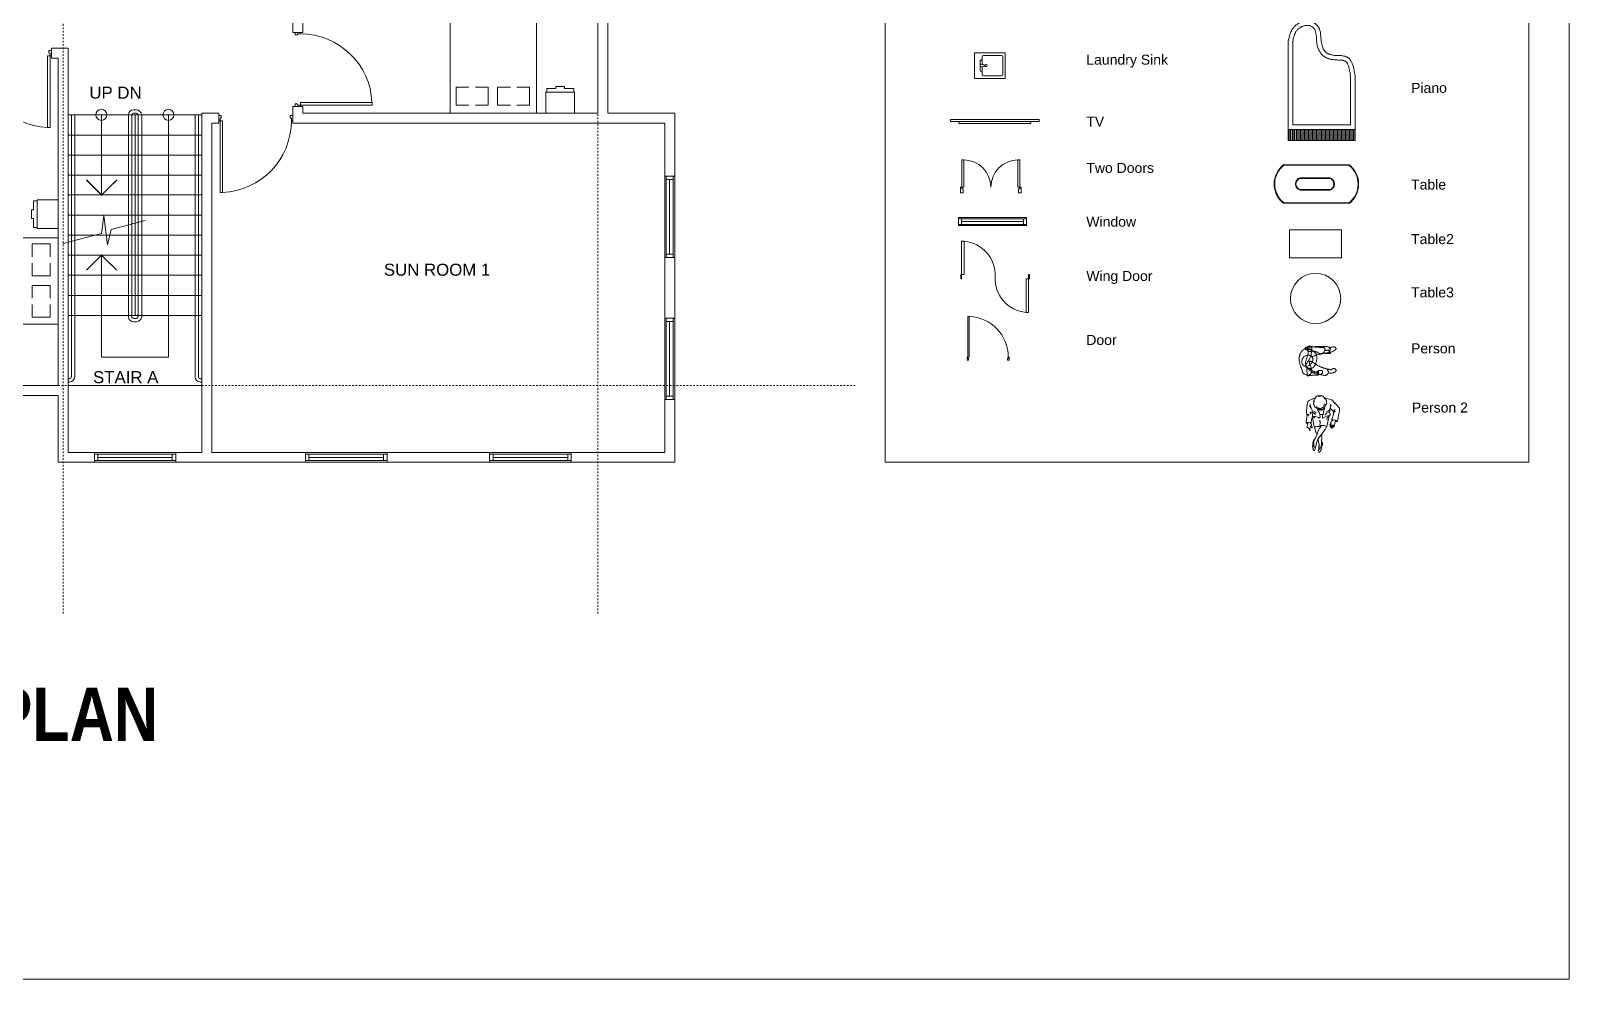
# Model space of a CAD drawing. Header units: feet. Extents: x 24 to 2788, y 15 to 613.
# Drawn here: x 429.2 to 659.5, y 64 to 206 of the extents above; entities that cross this region are included whole.
import ezdxf

# ---------------------------------------------------------------- set-up
doc = ezdxf.new("R2010")
doc.units = ezdxf.units.FT
doc.header["$MEASUREMENT"] = 0
doc.linetypes.add('DASHED', pattern=[0.5, 0.25, -0.25])
doc.layers.get('0').update_dxf_attribs({"color": 255, "lineweight": 0})
doc.layers.add('Doors', color=7, linetype='Continuous')
doc.layers.add('Grid', color=1, linetype='Continuous')
for name, color, linetype, lineweight in [('Furnatures', 30, 'Continuous', 15), ('Object', 5, 'Continuous', 0), ('Pluming', 4, 'Continuous', 13), ('Text', 251, 'Continuous', 9)]:
    doc.layers.add(name, color=color, linetype=linetype, lineweight=lineweight)
doc.styles.add('arrial', font='ARIALNB.TTF')
doc.styles.add('PDF Arial', font='arial.ttf')
doc.styles.get("Standard").update_dxf_attribs({"font": 'arial.ttf'})

# ---------------------------------------------------------------- blocks, each defined once
blk = doc.blocks.new('Door')
at = {"layer": 'Doors', "lineweight": 5}
for points in [[(-0.059, 0.08), (-0.021, 0.08), (-0.021, 1.152), (-0.059, 1.152)], [(-1.109, 0), (-1.071, 0), (-1.071, 0.038), (-1.088, 0.038), (-1.088, 0.08), (-1.109, 0.08)], [(0, 0), (-0.038, 0), (-0.038, 0.038), (-0.021, 0.038), (-0.021, 0.08), (0, 0.08)]]:
    blk.add_lwpolyline(points, close=True, dxfattribs=at)
blk.add_arc((-0.015, 0.079), 1.073, 92.3612, 179.9488, dxfattribs=at)
blk = doc.blocks.new('Laundry Sink')
at = {"layer": 'Pluming', "lineweight": 0}
blk.add_line((0, 0), (0, 0.457), dxfattribs=at)
blk.add_lwpolyline([(0.55, 0), (0.55, 0.457), (0, 0.457), (0, 0)], close=True, dxfattribs=at)
for points in [[(0.097, 0.313), (0.097, 0.144)], [(0.135, 0.245), (0.135, 0.313), (0.135, 0.389)], [(0.158, 0.412), (0.484, 0.412)], [(0.507, 0.389), (0.507, 0.068)], [(0.159, 0.243), (0.116, 0.247)], [(0.159, 0.213), (0.116, 0.209)], [(0.135, 0.068), (0.135, 0.144), (0.135, 0.207)], [(0.485, 0.044), (0.159, 0.044)]]:
    blk.add_lwpolyline(points, dxfattribs=at)
blk.add_lwpolyline([(0.224, 0.231, 0.414185), (0.205, 0.25, 2.414537)], format="xyb", close=True, dxfattribs=at)
for centre, radius, start, end in [((0.116, 0.314), 0.0186, 358.5041, 181.4959), ((0.158, 0.389), 0.0233, 90.0109, 179.9945), ((0.484, 0.389), 0.0233, 0.9942, 90), ((0.116, 0.228), 0.0191, 90, 270), ((0.116, 0.144), 0.0191, 180, 360), ((0.159, 0.068), 0.0233, 180.0055, 269.9945), ((0.159, 0.228), 0.0148, 269.9999, 90.0001), ((0.484, 0.068), 0.0233, 270.9997, 0.0055)]:
    blk.add_arc(centre, radius, start, end, dxfattribs=at)
blk = doc.blocks.new('PIANO')
at = {"layer": 'Furnatures', "lineweight": 0}
for points in [[(0, 1.782), (0, 0.199), (1.198, 0.199), (1.198, 1.16), (1.194, 1.194), (1.185, 1.232), (1.181, 1.249), (1.181, 1.266), (1.177, 1.287), (1.173, 1.304), (1.168, 1.321), (1.164, 1.334), (1.16, 1.351), (1.152, 1.367), (1.147, 1.38), (1.143, 1.397), (1.135, 1.41), (1.126, 1.422), (1.122, 1.435), (1.118, 1.439), (1.113, 1.448), (1.109, 1.452), (1.105, 1.456), (1.101, 1.465), (1.097, 1.469), (1.088, 1.473), (1.084, 1.478), (1.08, 1.482), (1.075, 1.486), (1.067, 1.49), (1.063, 1.494), (1.058, 1.494), (1.05, 1.499), (1.046, 1.503), (1.037, 1.503), (1.029, 1.507), (1.025, 1.511), (1.008, 1.511), (0.995, 1.516), (0.978, 1.52), (0.965, 1.52), (0.948, 1.524), (0.931, 1.524), (0.898, 1.524), (0.864, 1.528), (0.847, 1.528), (0.83, 1.528), (0.813, 1.533), (0.796, 1.533), (0.783, 1.537), (0.766, 1.541), (0.749, 1.541), (0.745, 1.545), (0.737, 1.549), (0.728, 1.549), (0.724, 1.554), (0.715, 1.558), (0.707, 1.558), (0.703, 1.562), (0.694, 1.566), (0.69, 1.571), (0.686, 1.575), (0.677, 1.579), (0.673, 1.588), (0.669, 1.592), (0.66, 1.596), (0.656, 1.605), (0.652, 1.609), (0.648, 1.613), (0.644, 1.621), (0.639, 1.63), (0.635, 1.634), (0.627, 1.647), (0.622, 1.664), (0.614, 1.681), (0.61, 1.693), (0.605, 1.71), (0.601, 1.727), (0.597, 1.744), (0.593, 1.757), (0.588, 1.774), (0.588, 1.791), (0.588, 1.808), (0.584, 1.837), (0.584, 1.871), (0.58, 1.888), (0.58, 1.901), (0.58, 1.918), (0.576, 1.931), (0.576, 1.947), (0.572, 1.96), (0.567, 1.977), (0.563, 1.99), (0.559, 1.998), (0.555, 2.007), (0.555, 2.011), (0.55, 2.019), (0.546, 2.028), (0.542, 2.032), (0.538, 2.041), (0.533, 2.045), (0.529, 2.053), (0.525, 2.062), (0.516, 2.066), (0.512, 2.07), (0.508, 2.079), (0.504, 2.083), (0.495, 2.087), (0.491, 2.096), (0.483, 2.1), (0.478, 2.104), (0.47, 2.108), (0.466, 2.113), (0.457, 2.117), (0.449, 2.121), (0.445, 2.125), (0.436, 2.13), (0.428, 2.13), (0.419, 2.134), (0.415, 2.134), (0.406, 2.138), (0.398, 2.138), (0.389, 2.142), (0.381, 2.142), (0.373, 2.142), (0.364, 2.142), (0.356, 2.146), (0.351, 2.146), (0.343, 2.146), (0.326, 2.146), (0.309, 2.142), (0.292, 2.142), (0.275, 2.138), (0.258, 2.134), (0.241, 2.13), (0.224, 2.121), (0.212, 2.117), (0.195, 2.108), (0.178, 2.1), (0.165, 2.091), (0.152, 2.083), (0.14, 2.074), (0.127, 2.066), (0.119, 2.058), (0.114, 2.053), (0.106, 2.041), (0.093, 2.032), (0.085, 2.019), (0.076, 2.007), (0.068, 1.994), (0.059, 1.977), (0.055, 1.964), (0.047, 1.952), (0.042, 1.935), (0.034, 1.922), (0.03, 1.905), (0.025, 1.892), (0.021, 1.875), (0.017, 1.859), (0.013, 1.846), (0.004, 1.812)], [(0, 0.199), (1.198, 0.199), (1.198, 0), (0, 0)]]:
    blk.add_lwpolyline(points, close=True, dxfattribs=at)
for points in [[(1.118, 1.147), (1.113, 1.181), (1.109, 1.202), (1.109, 1.219), (1.105, 1.236), (1.101, 1.253), (1.097, 1.266), (1.092, 1.283), (1.092, 1.3), (1.088, 1.312), (1.084, 1.325), (1.08, 1.342), (1.075, 1.351), (1.067, 1.363), (1.063, 1.376), (1.058, 1.384), (1.054, 1.393), (1.05, 1.401), (1.041, 1.406), (1.037, 1.41), (1.033, 1.418), (1.029, 1.422), (1.02, 1.422), (1.016, 1.427), (1.012, 1.427), (1.008, 1.431), (1.003, 1.431), (0.999, 1.431), (0.995, 1.435), (0.991, 1.435), (0.986, 1.435), (0.978, 1.439), (0.974, 1.439), (0.969, 1.439), (0.961, 1.439), (0.957, 1.439), (0.94, 1.444), (0.927, 1.444), (0.91, 1.444), (0.893, 1.444), (0.876, 1.448), (0.859, 1.448), (0.842, 1.448), (0.826, 1.448), (0.804, 1.452), (0.787, 1.452), (0.766, 1.456), (0.749, 1.461), (0.741, 1.465), (0.728, 1.465), (0.72, 1.469), (0.711, 1.473), (0.699, 1.478), (0.69, 1.482), (0.682, 1.486), (0.669, 1.49), (0.66, 1.494), (0.652, 1.499), (0.644, 1.507), (0.635, 1.511), (0.627, 1.52), (0.618, 1.528), (0.61, 1.537), (0.601, 1.545), (0.597, 1.549), (0.588, 1.558), (0.584, 1.566), (0.576, 1.575), (0.572, 1.588), (0.567, 1.596), (0.559, 1.605), (0.555, 1.613), (0.55, 1.621), (0.546, 1.63), (0.542, 1.643), (0.538, 1.651), (0.533, 1.668), (0.525, 1.689), (0.521, 1.706), (0.516, 1.727), (0.512, 1.744), (0.512, 1.765), (0.508, 1.782), (0.508, 1.799), (0.504, 1.816), (0.504, 1.833), (0.504, 1.85), (0.504, 1.867), (0.5, 1.88), (0.5, 1.892), (0.5, 1.909), (0.495, 1.922), (0.495, 1.931), (0.491, 1.943), (0.491, 1.956), (0.487, 1.964), (0.483, 1.973), (0.478, 1.986), (0.474, 1.994), (0.466, 2.002), (0.461, 2.011), (0.453, 2.019), (0.445, 2.028), (0.44, 2.032), (0.432, 2.041), (0.423, 2.045), (0.415, 2.049), (0.406, 2.053), (0.394, 2.058), (0.385, 2.062), (0.377, 2.062), (0.364, 2.062), (0.351, 2.066), (0.343, 2.066), (0.33, 2.066), (0.318, 2.062), (0.305, 2.062), (0.292, 2.058), (0.279, 2.058), (0.267, 2.053), (0.254, 2.049), (0.241, 2.045), (0.229, 2.036), (0.22, 2.032), (0.207, 2.024), (0.199, 2.019), (0.186, 2.011), (0.178, 2.002), (0.169, 1.998), (0.165, 1.99), (0.157, 1.981), (0.148, 1.973), (0.144, 1.96), (0.135, 1.952), (0.131, 1.943), (0.127, 1.931), (0.123, 1.918), (0.114, 1.909), (0.11, 1.897), (0.106, 1.88), (0.102, 1.867), (0.097, 1.854), (0.093, 1.842), (0.089, 1.825), (0.089, 1.812), (0.085, 1.795), (0.08, 1.778), (0.076, 1.761)], [(0.08, 1.782), (0.08, 0.279), (1.118, 0.279), (1.118, 1.16)], [(0, 0.199), (1.198, 0.199), (0.898, 0.199)], [(0.017, 0), (0.017, 0.199)], [(0.042, 0), (0.042, 0.199)], [(0.068, 0), (0.068, 0.199)], [(0.089, 0), (0.089, 0.199)], [(0.114, 0), (0.114, 0.199)], [(0.14, 0), (0.14, 0.199)], [(0.161, 0), (0.161, 0.199)], [(0.186, 0), (0.186, 0.199)], [(0.212, 0), (0.212, 0.199)], [(0.233, 0), (0.233, 0.199)], [(0.258, 0), (0.258, 0.199)], [(0.284, 0), (0.284, 0.199)], [(0.305, 0), (0.305, 0.199)], [(0.33, 0), (0.33, 0.199)], [(0.356, 0), (0.356, 0.199)], [(0.377, 0), (0.377, 0.199)], [(0.402, 0), (0.402, 0.199)], [(0.428, 0), (0.428, 0.199)], [(0.449, 0), (0.449, 0.199)], [(0.474, 0), (0.474, 0.199)], [(0.5, 0), (0.5, 0.199)], [(0.521, 0), (0.521, 0.199)], [(0.546, 0), (0.546, 0.199)], [(0.572, 0), (0.572, 0.199)], [(0.593, 0), (0.593, 0.199)], [(0.618, 0), (0.618, 0.199)], [(0.644, 0), (0.644, 0.199)], [(0.665, 0), (0.665, 0.199)], [(0.69, 0), (0.69, 0.199)], [(0.715, 0), (0.715, 0.199)], [(0.737, 0), (0.737, 0.199)], [(0.762, 0), (0.762, 0.199)], [(0.787, 0), (0.787, 0.199)], [(0.809, 0), (0.809, 0.199)], [(0.834, 0), (0.834, 0.199)], [(0.859, 0), (0.859, 0.199)], [(0.881, 0), (0.881, 0.199)], [(0.906, 0), (0.906, 0.199)], [(0.931, 0), (0.931, 0.199)], [(0.953, 0), (0.953, 0.199)], [(0.978, 0), (0.978, 0.199)], [(1.003, 0), (1.003, 0.199)], [(1.025, 0), (1.025, 0.199)], [(1.05, 0), (1.05, 0.199)], [(1.075, 0), (1.075, 0.199)], [(1.097, 0), (1.097, 0.199)], [(1.122, 0), (1.122, 0.199)], [(1.147, 0), (1.147, 0.199)], [(1.168, 0), (1.168, 0.199)], [(1.194, 0), (1.194, 0.199)]]:
    blk.add_lwpolyline(points, dxfattribs=at)
blk = doc.blocks.new('Table')
at = {"layer": 'Furnatures', "lineweight": 0}
for points in [[(0.694, 1.122), (0.694, -1.23, -0.488212), (-0.699, -1.23), (-0.699, 1.122, -0.492401)], [(0.669, 1.122), (0.669, -1.23, -0.475138), (-0.673, -1.23), (-0.673, 1.12, -0.480962)], [(0.22, 0.529), (0.22, -0.533, -0.769265), (-0.22, -0.533), (-0.22, 0.529, -0.788517)], [(-0.203, 0.529), (-0.203, -0.533, 0.736835), (0.199, -0.533), (0.199, 0.529, 0.757942)]]:
    blk.add_lwpolyline(points, format="xyb", close=True, dxfattribs=at)
blk = doc.blocks.new('Table2')
at = {"layer": 'Furnatures', "lineweight": 0}
blk.add_lwpolyline([(0.5, -1.875), (0.5, 0), (-0.5, 0), (-0.5, -1.875)], close=True, dxfattribs=at)
blk = doc.blocks.new('Table3')
at = {"layer": 'Furnatures', "lineweight": 0}
blk.add_circle((0, 0), 0.451, dxfattribs=at)
blk = doc.blocks.new('TV')
at = {"lineweight": 5}
for points in [[(0.038, -0.646), (0, -0.646), (0, 0.646), (0.038, 0.646)], [(0.072, -0.798), (0.038, -0.798), (0.038, 0.798), (0.072, 0.798)]]:
    blk.add_lwpolyline(points, close=True, dxfattribs=at)
blk = doc.blocks.new('Two Doors')
at = {"layer": 'Doors', "lineweight": 0}
for points in [[(-0.485, 0), (-0.485, 0.491), (-0.519, 0.491), (-0.519, 0)], [(0.485, 0), (0.485, 0.491), (0.519, 0.491), (0.519, 0)], [(0.544, 0), (0.519, 0), (0.519, -0.03), (0.493, -0.03), (0.493, -0.106), (0.544, -0.106)]]:
    blk.add_lwpolyline(points, close=True, dxfattribs=at)
blk.add_lwpolyline([(0.485, 0.491, 0.401509), (0, 0, 0.401481), (-0.485, 0.491)], format="xyb", dxfattribs=at)
blk.add_lwpolyline([(-0.544, -0.106), (-0.497, -0.106), (-0.497, -0.03), (-0.519, -0.03), (-0.519, 0), (-0.544, 0), (-0.544, -0.106)], dxfattribs=at)
blk = doc.blocks.new('Window')
at = {"lineweight": 0}
for points in [[(1.219, 0), (0, 0), (0, 0.148), (1.219, 0.148)], [(0.051, 0.021), (0.051, 0.123), (0, 0.123), (0, 0.021)], [(1.219, 0.021), (1.219, 0.123), (1.168, 0.123), (1.168, 0.021)]]:
    blk.add_lwpolyline(points, close=True, dxfattribs=at)
for points in [[(0.051, 0.123), (1.168, 0.123)], [(1.168, 0.072), (0.051, 0.072)], [(0.051, 0.021), (1.168, 0.021)]]:
    blk.add_lwpolyline(points, dxfattribs=at)
blk = doc.blocks.new('Wing Door')
at = {"layer": 'Doors', "lineweight": 0}
blk.add_lwpolyline([(0.715, 0.559, -0.407728), (0.076, 0.001, 0.407728), (-0.563, -0.558)], format="xyb", dxfattribs=at)
for points in [[(0.038, 0.619), (0.038, 0.602), (0.076, 0.602), (0.119, 0.602), (0.119, 0.619)], [(0.715, 0.602), (0.119, 0.602), (0.119, 0.559), (0.715, 0.559)], [(0.038, -0.618), (0.038, -0.601), (0.076, -0.601), (0.119, -0.601), (0.119, -0.618)]]:
    blk.add_lwpolyline(points, close=True, dxfattribs=at)
for points in [[(-0.563, -0.601), (-0.563, -0.601), (-0.563, -0.601), (0.038, -0.601), (0.038, -0.558), (-0.563, -0.558), (-0.563, -0.601)], [(0.038, -0.601), (-0.131, -0.601)]]:
    blk.add_lwpolyline(points, dxfattribs=at)
blk = doc.blocks.new('Person')
at = {"layer": 'Object', "lineweight": 0}
for points in [[(-0.084, -0.191), (-0.088, -0.186), (-0.088, -0.178), (-0.092, -0.174), (-0.092, -0.165), (-0.097, -0.161), (-0.101, -0.152), (-0.101, -0.144), (-0.105, -0.135), (-0.109, -0.127), (-0.113, -0.119), (-0.113, -0.106), (-0.122, -0.089), (-0.13, -0.064), (-0.135, -0.042), (-0.139, -0.021), (-0.139, -0.013), (-0.143, 0), (-0.143, 0.008), (-0.143, 0.017), (-0.143, 0.03), (-0.143, 0.038), (-0.143, 0.047), (-0.143, 0.055), (-0.143, 0.068), (-0.139, 0.076), (-0.139, 0.085), (-0.135, 0.093), (-0.135, 0.102), (-0.13, 0.11), (-0.126, 0.119), (-0.126, 0.127), (-0.122, 0.131), (-0.118, 0.14), (-0.109, 0.148), (-0.105, 0.157), (-0.101, 0.165), (-0.097, 0.169), (-0.088, 0.178), (-0.084, 0.182), (-0.075, 0.19), (-0.067, 0.199), (-0.063, 0.203), (-0.054, 0.212), (-0.046, 0.216), (-0.037, 0.224), (-0.029, 0.229), (-0.016, 0.237), (-0.008, 0.241), (0.001, 0.246), (0.009, 0.254), (0.022, 0.258), (0.03, 0.262), (0.035, 0.262), (0.039, 0.262), (0.043, 0.262), (0.047, 0.262), (0.052, 0.262), (0.056, 0.262), (0.06, 0.262), (0.064, 0.258), (0.069, 0.254), (0.073, 0.25), (0.073, 0.246), (0.077, 0.246), (0.077, 0.241), (0.077, 0.237), (0.081, 0.233), (0.081, 0.224), (0.081, 0.212), (0.081, 0.203), (0.081, 0.19), (0.081, 0.178), (0.081, 0.165), (0.081, 0.152), (0.077, 0.14), (0.073, 0.127), (0.069, 0.114), (0.069, 0.102), (0.06, 0.089), (0.056, 0.072), (0.052, 0.059), (0.047, 0.047), (0.039, 0.034), (0.035, 0.025), (0.026, 0.013), (0.022, 0), (0.014, -0.008), (0.005, -0.021), (0.001, -0.03), (-0.003, -0.038), (-0.012, -0.051), (-0.016, -0.059), (-0.02, -0.068), (-0.02, -0.076), (-0.025, -0.085), (-0.025, -0.089), (-0.025, -0.093), (-0.025, -0.097), (-0.025, -0.102), (-0.025, -0.106), (-0.02, -0.11), (-0.02, -0.114), (-0.016, -0.119), (-0.008, -0.127), (0.001, -0.135), (0.009, -0.14), (0.026, -0.152), (0.043, -0.169), (0.047, -0.174), (0.056, -0.182), (0.064, -0.191), (0.069, -0.195), (0.069, -0.199), (0.073, -0.203), (0.073, -0.207), (0.073, -0.212), (0.073, -0.216), (0.073, -0.22), (0.073, -0.224), (0.069, -0.229), (0.069, -0.233), (0.069, -0.237), (0.064, -0.237), (0.06, -0.241), (0.056, -0.246), (0.052, -0.25), (0.047, -0.25), (0.043, -0.254), (0.039, -0.254), (0.03, -0.258), (0.026, -0.258), (0.018, -0.258), (0.014, -0.258), (0.005, -0.258), (-0.003, -0.258), (-0.012, -0.254), (-0.02, -0.254), (-0.029, -0.25), (-0.037, -0.246), (-0.046, -0.241), (-0.054, -0.237), (-0.063, -0.233), (-0.067, -0.229), (-0.075, -0.22), (-0.08, -0.216), (-0.08, -0.212), (-0.084, -0.207), (-0.084, -0.203), (-0.084, -0.199), (-0.084, -0.195)], [(-0.08, -0.076), (-0.084, -0.068), (-0.088, -0.059), (-0.092, -0.051), (-0.092, -0.042), (-0.097, -0.03), (-0.097, -0.021), (-0.097, -0.013), (-0.097, -0.004), (-0.092, 0.008), (-0.092, 0.017), (-0.088, 0.025), (-0.084, 0.034), (-0.08, 0.042), (-0.075, 0.051), (-0.071, 0.059), (-0.063, 0.068), (-0.054, 0.072), (-0.046, 0.08), (-0.037, 0.085), (-0.029, 0.089), (-0.02, 0.093), (-0.012, 0.093), (0.001, 0.097), (0.009, 0.097), (0.022, 0.097), (0.03, 0.097), (0.039, 0.097), (0.047, 0.093), (0.056, 0.089), (0.064, 0.085), (0.073, 0.08), (0.077, 0.08), (0.077, 0.076), (0.081, 0.072), (0.085, 0.072), (0.085, 0.068), (0.09, 0.063), (0.094, 0.055), (0.094, 0.047), (0.098, 0.038), (0.098, 0.03), (0.098, 0.017), (0.098, 0.008), (0.098, 0), (0.094, -0.008), (0.09, -0.021), (0.085, -0.03), (0.081, -0.038), (0.077, -0.047), (0.069, -0.055), (0.06, -0.064), (0.056, -0.072), (0.047, -0.076), (0.035, -0.085), (0.026, -0.089), (0.018, -0.093), (0.005, -0.097), (-0.003, -0.097), (-0.016, -0.097), (-0.025, -0.102), (-0.033, -0.097), (-0.042, -0.097), (-0.05, -0.097), (-0.054, -0.093), (-0.058, -0.093), (-0.063, -0.089), (-0.067, -0.089), (-0.071, -0.085), (-0.075, -0.08), (-0.075, -0.076)], [(-0.037, 0.203), (-0.033, 0.207), (-0.033, 0.216), (-0.029, 0.22), (-0.029, 0.224), (-0.025, 0.229), (-0.02, 0.233), (-0.016, 0.237), (-0.012, 0.241), (-0.008, 0.246), (-0.003, 0.246), (0.005, 0.25), (0.009, 0.25), (0.014, 0.25), (0.018, 0.254), (0.026, 0.254), (0.035, 0.254), (0.047, 0.254), (0.064, 0.254), (0.077, 0.254), (0.09, 0.254), (0.107, 0.25), (0.124, 0.25), (0.136, 0.246), (0.17, 0.241), (0.187, 0.241), (0.204, 0.241), (0.221, 0.237), (0.238, 0.237), (0.251, 0.237), (0.268, 0.237), (0.276, 0.237), (0.28, 0.237), (0.289, 0.237), (0.293, 0.237), (0.301, 0.233), (0.306, 0.233), (0.31, 0.229), (0.314, 0.229), (0.318, 0.224), (0.318, 0.22), (0.318, 0.216), (0.323, 0.212), (0.323, 0.207), (0.318, 0.199), (0.318, 0.195), (0.318, 0.186), (0.314, 0.182), (0.31, 0.174), (0.31, 0.169), (0.306, 0.161), (0.301, 0.157), (0.297, 0.148), (0.293, 0.144), (0.284, 0.14), (0.28, 0.135), (0.276, 0.131), (0.272, 0.127), (0.263, 0.123), (0.259, 0.123), (0.255, 0.119), (0.251, 0.119), (0.246, 0.119), (0.238, 0.119), (0.234, 0.123), (0.229, 0.123), (0.225, 0.127), (0.221, 0.127), (0.217, 0.131), (0.204, 0.135), (0.196, 0.144), (0.183, 0.148), (0.17, 0.157), (0.162, 0.161), (0.157, 0.161), (0.149, 0.165), (0.141, 0.165), (0.132, 0.169), (0.124, 0.169), (0.115, 0.169), (0.107, 0.169), (0.09, 0.169), (0.069, 0.165), (0.06, 0.165), (0.052, 0.165), (0.047, 0.165), (0.039, 0.165), (0.03, 0.165), (0.026, 0.165), (0.022, 0.165), (0.018, 0.165), (0.018, 0.169), (0.014, 0.169), (0.014, 0.174), (0.014, 0.178), (0.014, 0.182), (0.018, 0.19), (0.018, 0.195), (0.014, 0.195), (0.009, 0.195), (0.005, 0.195), (0.001, 0.195), (-0.003, 0.195), (-0.012, 0.195), (-0.016, 0.195), (-0.025, 0.195), (-0.029, 0.195), (-0.033, 0.195), (-0.033, 0.199), (-0.037, 0.199)], [(0.018, 0.161), (0.014, 0.144), (0.014, 0.127), (0.009, 0.114), (0.005, 0.097), (0.005, 0.08), (-0.003, 0.068), (-0.008, 0.051), (-0.012, 0.034), (-0.016, 0.021), (-0.02, 0.008), (-0.025, -0.008), (-0.029, -0.021), (-0.033, -0.034), (-0.033, -0.047), (-0.033, -0.051), (-0.033, -0.055), (-0.033, -0.064), (-0.033, -0.068), (-0.033, -0.072), (-0.033, -0.08), (-0.033, -0.085), (-0.029, -0.089), (-0.029, -0.093), (-0.025, -0.097), (-0.025, -0.102), (-0.02, -0.106), (-0.016, -0.11), (-0.012, -0.114), (-0.008, -0.119), (-0.003, -0.123), (0.005, -0.127), (0.009, -0.127), (0.018, -0.131), (0.022, -0.135), (0.03, -0.135), (0.035, -0.135), (0.043, -0.14), (0.047, -0.14), (0.056, -0.14), (0.06, -0.14), (0.069, -0.14), (0.073, -0.135), (0.081, -0.135), (0.085, -0.135), (0.09, -0.131), (0.098, -0.127), (0.102, -0.127), (0.107, -0.123), (0.111, -0.119), (0.115, -0.114), (0.119, -0.106), (0.124, -0.102), (0.128, -0.097), (0.132, -0.093), (0.136, -0.085), (0.141, -0.08), (0.145, -0.068), (0.153, -0.055), (0.157, -0.038), (0.162, -0.025), (0.166, -0.008), (0.166, 0.008), (0.17, 0.021), (0.17, 0.038), (0.17, 0.051), (0.17, 0.068), (0.17, 0.08), (0.166, 0.093), (0.166, 0.097), (0.166, 0.106), (0.162, 0.11), (0.162, 0.119), (0.157, 0.123), (0.153, 0.127), (0.149, 0.135), (0.145, 0.14), (0.141, 0.144), (0.136, 0.148), (0.132, 0.157), (0.124, 0.161), (0.115, 0.165), (0.107, 0.169), (0.098, 0.174), (0.09, 0.182), (0.077, 0.186), (0.064, 0.19), (0.056, 0.195), (0.043, 0.199), (0.03, 0.203), (0.022, 0.207), (0.018, 0.207), (0.014, 0.212), (0.009, 0.212), (0.005, 0.212), (0.001, 0.212), (-0.003, 0.212), (-0.008, 0.212), (-0.008, 0.207), (-0.008, 0.203), (-0.003, 0.199), (-0.003, 0.195), (0.001, 0.195), (0.005, 0.186), (0.009, 0.178), (0.014, 0.174), (0.014, 0.169), (0.014, 0.165)], [(0.217, 0.258), (0.225, 0.258), (0.238, 0.258), (0.246, 0.258), (0.259, 0.258), (0.268, 0.258), (0.276, 0.258), (0.284, 0.258), (0.293, 0.258), (0.297, 0.258), (0.306, 0.258), (0.314, 0.258), (0.318, 0.258), (0.327, 0.258), (0.331, 0.258), (0.344, 0.254), (0.352, 0.254), (0.361, 0.254), (0.369, 0.25), (0.378, 0.246), (0.382, 0.246), (0.39, 0.241), (0.395, 0.237), (0.399, 0.233), (0.403, 0.229), (0.403, 0.224), (0.407, 0.22), (0.407, 0.212), (0.411, 0.207), (0.411, 0.203), (0.411, 0.199), (0.411, 0.19), (0.411, 0.186), (0.407, 0.182), (0.407, 0.178), (0.407, 0.174), (0.403, 0.169), (0.399, 0.165), (0.399, 0.161), (0.395, 0.157), (0.39, 0.152), (0.386, 0.148), (0.382, 0.148), (0.378, 0.144), (0.373, 0.144), (0.369, 0.144), (0.361, 0.14), (0.356, 0.14), (0.352, 0.14), (0.344, 0.14), (0.34, 0.14), (0.331, 0.135), (0.323, 0.135), (0.318, 0.135), (0.31, 0.135), (0.301, 0.135), (0.293, 0.135), (0.284, 0.131), (0.276, 0.131), (0.263, 0.131), (0.255, 0.127), (0.246, 0.127), (0.234, 0.123), (0.225, 0.119), (0.213, 0.114), (0.2, 0.114), (0.179, 0.106), (0.157, 0.097), (0.145, 0.093), (0.136, 0.089), (0.128, 0.085), (0.115, 0.08), (0.107, 0.08), (0.098, 0.076), (0.094, 0.076), (0.085, 0.072), (0.081, 0.072), (0.073, 0.072), (0.069, 0.076), (0.064, 0.076), (0.064, 0.08), (0.064, 0.085), (0.064, 0.089), (0.064, 0.093), (0.064, 0.097), (0.064, 0.102), (0.069, 0.114), (0.073, 0.127), (0.073, 0.14), (0.077, 0.152), (0.077, 0.157), (0.077, 0.161), (0.077, 0.169), (0.077, 0.174), (0.077, 0.178), (0.073, 0.186), (0.069, 0.19), (0.069, 0.195), (0.064, 0.199), (0.06, 0.203), (0.052, 0.207), (0.047, 0.212), (0.039, 0.212), (0.03, 0.216), (0.014, 0.22), (0.009, 0.22), (0.001, 0.224), (-0.003, 0.224), (-0.012, 0.229), (-0.016, 0.229), (-0.02, 0.229), (-0.025, 0.233), (-0.02, 0.233), (-0.016, 0.233), (-0.012, 0.237), (-0.008, 0.237), (-0.003, 0.237), (0.001, 0.237), (0.005, 0.237), (0.014, 0.237), (0.018, 0.241), (0.026, 0.241), (0.035, 0.241), (0.043, 0.241), (0.052, 0.241), (0.064, 0.246), (0.073, 0.246), (0.085, 0.246), (0.098, 0.25), (0.115, 0.25), (0.128, 0.25), (0.145, 0.254), (0.162, 0.254), (0.179, 0.254), (0.196, 0.258)], [(0.297, 0.148), (0.314, 0.182), (0.323, 0.182), (0.327, 0.182), (0.331, 0.182), (0.335, 0.182), (0.34, 0.182), (0.344, 0.186), (0.352, 0.186), (0.361, 0.19), (0.365, 0.19), (0.369, 0.19), (0.369, 0.195), (0.373, 0.195), (0.378, 0.19), (0.382, 0.19), (0.386, 0.186), (0.386, 0.182), (0.39, 0.182), (0.395, 0.174), (0.403, 0.165), (0.407, 0.161), (0.411, 0.152), (0.416, 0.148), (0.416, 0.144), (0.416, 0.14), (0.42, 0.14), (0.42, 0.135), (0.42, 0.131), (0.416, 0.131), (0.411, 0.131), (0.407, 0.131), (0.403, 0.131), (0.399, 0.131), (0.39, 0.131), (0.386, 0.131), (0.382, 0.131), (0.378, 0.131), (0.373, 0.131), (0.369, 0.131), (0.365, 0.131), (0.361, 0.131), (0.348, 0.131), (0.335, 0.131), (0.331, 0.131), (0.323, 0.135), (0.318, 0.135), (0.314, 0.135), (0.31, 0.135), (0.306, 0.14), (0.301, 0.144), (0.297, 0.144)], [(-0.003, -0.25), (-0.003, -0.254), (-0.003, -0.258), (-0.003, -0.263), (-0.003, -0.267), (0.001, -0.267), (0.005, -0.271), (0.009, -0.271), (0.014, -0.271), (0.018, -0.271), (0.022, -0.271), (0.026, -0.271), (0.03, -0.271), (0.039, -0.267), (0.052, -0.267), (0.064, -0.263), (0.077, -0.263), (0.09, -0.258), (0.107, -0.258), (0.119, -0.258), (0.132, -0.258), (0.145, -0.258), (0.153, -0.258), (0.166, -0.258), (0.174, -0.258), (0.179, -0.258), (0.183, -0.258), (0.187, -0.258), (0.191, -0.258), (0.196, -0.258), (0.2, -0.254), (0.204, -0.25), (0.204, -0.246), (0.204, -0.241), (0.208, -0.237), (0.208, -0.233), (0.208, -0.229), (0.204, -0.224), (0.204, -0.22), (0.204, -0.216), (0.2, -0.212), (0.2, -0.207), (0.196, -0.203), (0.191, -0.203), (0.187, -0.203), (0.183, -0.203), (0.179, -0.203), (0.174, -0.203), (0.166, -0.203), (0.157, -0.203), (0.153, -0.203), (0.145, -0.203), (0.141, -0.203), (0.136, -0.203), (0.132, -0.199), (0.124, -0.195), (0.115, -0.191), (0.107, -0.186), (0.102, -0.182), (0.085, -0.174), (0.081, -0.165), (0.073, -0.161), (0.064, -0.157), (0.056, -0.152), (0.043, -0.148), (0.035, -0.144), (0.026, -0.144), (0.022, -0.144), (0.018, -0.144), (0.014, -0.144), (0.009, -0.144), (0.005, -0.144), (0.001, -0.148), (-0.003, -0.148), (-0.003, -0.152), (-0.008, -0.152), (-0.008, -0.157), (-0.008, -0.161), (-0.008, -0.165), (-0.008, -0.169), (-0.008, -0.174), (-0.008, -0.182), (-0.008, -0.191), (-0.003, -0.212), (0.001, -0.224), (0.001, -0.233), (0.001, -0.237), (0.001, -0.241), (0.001, -0.246)], [(0.162, -0.237), (0.17, -0.237), (0.183, -0.241), (0.196, -0.241), (0.204, -0.246), (0.213, -0.246), (0.221, -0.25), (0.234, -0.25), (0.242, -0.25), (0.246, -0.254), (0.255, -0.254), (0.263, -0.254), (0.272, -0.258), (0.276, -0.258), (0.284, -0.258), (0.289, -0.258), (0.293, -0.258), (0.306, -0.263), (0.314, -0.263), (0.323, -0.263), (0.331, -0.258), (0.34, -0.258), (0.344, -0.254), (0.352, -0.254), (0.356, -0.25), (0.361, -0.246), (0.365, -0.241), (0.369, -0.237), (0.373, -0.233), (0.378, -0.224), (0.378, -0.22), (0.378, -0.216), (0.382, -0.207), (0.382, -0.203), (0.382, -0.199), (0.378, -0.191), (0.378, -0.186), (0.378, -0.182), (0.373, -0.178), (0.373, -0.169), (0.369, -0.165), (0.365, -0.161), (0.365, -0.157), (0.361, -0.157), (0.356, -0.152), (0.352, -0.148), (0.344, -0.148), (0.34, -0.144), (0.335, -0.144), (0.327, -0.14), (0.323, -0.14), (0.314, -0.135), (0.31, -0.135), (0.301, -0.131), (0.293, -0.131), (0.284, -0.127), (0.276, -0.123), (0.268, -0.123), (0.259, -0.119), (0.251, -0.114), (0.242, -0.11), (0.229, -0.106), (0.221, -0.102), (0.213, -0.097), (0.2, -0.093), (0.187, -0.085), (0.179, -0.08), (0.157, -0.064), (0.136, -0.051), (0.124, -0.047), (0.115, -0.038), (0.107, -0.034), (0.094, -0.025), (0.085, -0.021), (0.081, -0.017), (0.073, -0.013), (0.064, -0.013), (0.06, -0.008), (0.056, -0.008), (0.052, -0.008), (0.047, -0.008), (0.043, -0.013), (0.039, -0.017), (0.039, -0.021), (0.039, -0.025), (0.039, -0.03), (0.039, -0.034), (0.039, -0.042), (0.043, -0.047), (0.043, -0.055), (0.047, -0.059), (0.047, -0.068), (0.052, -0.08), (0.064, -0.11), (0.069, -0.127), (0.073, -0.135), (0.073, -0.14), (0.077, -0.148), (0.077, -0.152), (0.077, -0.161), (0.081, -0.165), (0.081, -0.169), (0.081, -0.174), (0.081, -0.178), (0.081, -0.182), (0.081, -0.186), (0.081, -0.191), (0.077, -0.195), (0.077, -0.199), (0.081, -0.199), (0.081, -0.203), (0.081, -0.207), (0.085, -0.207), (0.09, -0.207), (0.09, -0.212), (0.094, -0.212), (0.102, -0.216), (0.107, -0.216), (0.111, -0.22), (0.119, -0.22), (0.128, -0.224), (0.136, -0.229), (0.149, -0.233), (0.153, -0.233)], [(0.2, -0.241), (0.196, -0.241), (0.196, -0.237), (0.196, -0.233), (0.196, -0.229), (0.191, -0.224), (0.191, -0.22), (0.187, -0.216), (0.183, -0.216), (0.179, -0.212), (0.174, -0.207), (0.174, -0.203), (0.174, -0.199), (0.179, -0.195), (0.183, -0.191), (0.187, -0.191), (0.191, -0.186), (0.196, -0.186), (0.2, -0.182), (0.208, -0.178), (0.221, -0.174), (0.225, -0.174), (0.229, -0.174), (0.234, -0.174), (0.242, -0.174), (0.246, -0.174), (0.251, -0.174), (0.255, -0.174), (0.259, -0.178), (0.263, -0.178), (0.268, -0.182), (0.268, -0.186), (0.272, -0.186), (0.272, -0.191), (0.272, -0.195), (0.272, -0.199), (0.276, -0.203), (0.272, -0.207), (0.272, -0.212), (0.272, -0.216), (0.272, -0.22), (0.268, -0.224), (0.268, -0.229), (0.263, -0.229), (0.259, -0.233), (0.255, -0.237), (0.255, -0.241), (0.246, -0.241), (0.242, -0.246), (0.238, -0.246), (0.234, -0.246), (0.225, -0.246), (0.217, -0.246), (0.213, -0.246), (0.204, -0.246), (0.204, -0.241)]]:
    blk.add_lwpolyline(points, close=True, dxfattribs=at)
for points in [[(0.411, 0.224), (0.416, 0.229), (0.42, 0.229), (0.42, 0.233), (0.424, 0.237), (0.428, 0.241), (0.433, 0.241), (0.437, 0.246), (0.441, 0.246), (0.45, 0.246), (0.458, 0.25), (0.467, 0.25), (0.475, 0.25), (0.483, 0.246), (0.492, 0.246), (0.5, 0.241), (0.505, 0.237), (0.509, 0.237), (0.509, 0.233), (0.513, 0.229), (0.513, 0.224), (0.517, 0.224), (0.517, 0.22), (0.517, 0.216), (0.517, 0.212), (0.513, 0.207), (0.513, 0.203), (0.509, 0.199), (0.5, 0.195), (0.496, 0.186), (0.488, 0.182), (0.479, 0.178), (0.471, 0.174), (0.462, 0.165), (0.45, 0.161), (0.441, 0.157), (0.428, 0.152), (0.42, 0.148), (0.407, 0.148), (0.399, 0.144)], [(0.386, -0.224), (0.39, -0.224), (0.395, -0.224), (0.403, -0.224), (0.407, -0.224), (0.424, -0.224), (0.437, -0.224), (0.45, -0.22), (0.458, -0.22), (0.462, -0.22), (0.467, -0.216), (0.475, -0.216), (0.479, -0.212), (0.483, -0.212), (0.488, -0.207), (0.492, -0.207), (0.496, -0.203), (0.505, -0.195), (0.509, -0.191), (0.513, -0.186), (0.517, -0.182), (0.517, -0.178), (0.517, -0.174), (0.517, -0.169), (0.517, -0.165), (0.517, -0.161), (0.513, -0.157), (0.509, -0.152), (0.505, -0.148), (0.5, -0.148), (0.496, -0.144), (0.492, -0.144), (0.483, -0.14), (0.479, -0.14), (0.475, -0.14), (0.467, -0.14), (0.462, -0.144), (0.458, -0.144), (0.454, -0.144), (0.445, -0.152), (0.437, -0.157), (0.433, -0.157), (0.428, -0.157), (0.424, -0.161), (0.42, -0.161), (0.416, -0.161), (0.411, -0.161), (0.407, -0.157), (0.403, -0.157), (0.399, -0.152), (0.395, -0.152), (0.39, -0.152), (0.386, -0.152), (0.378, -0.152), (0.373, -0.152), (0.369, -0.152), (0.365, -0.152)]]:
    blk.add_lwpolyline(points, dxfattribs=at)
blk = doc.blocks.new('Person 2')
at = {"layer": 'Object', "color": 252, "lineweight": 0, "true_color": 0x939598}
for points in [[(0.093, 0.07), (0.089, 0.083), (0.085, 0.087), (0.064, 0.108), (0.051, 0.112), (0.047, 0.112), (0.047, 0.116), (0.025, 0.112), (0, 0.121), (-0.025, 0.116), (-0.042, 0.112), (-0.055, 0.108), (-0.068, 0.091), (-0.072, 0.083), (-0.076, 0.078), (-0.093, 0.07), (-0.174, 0.036), (-0.195, 0.023), (-0.212, 0.006), (-0.216, -0.015), (-0.229, -0.078), (-0.233, -0.171), (-0.229, -0.226), (-0.224, -0.235), (-0.22, -0.235), (-0.224, -0.248), (-0.229, -0.273), (-0.241, -0.341), (-0.241, -0.375), (-0.224, -0.383), (-0.212, -0.387), (-0.216, -0.404), (-0.229, -0.438), (-0.224, -0.451), (-0.216, -0.455), (-0.207, -0.455), (-0.195, -0.468), (-0.191, -0.468), (-0.178, -0.497), (-0.169, -0.506), (-0.165, -0.506), (-0.174, -0.472), (-0.161, -0.425), (-0.152, -0.447), (-0.14, -0.459), (-0.131, -0.459), (-0.131, -0.451), (-0.14, -0.434), (-0.148, -0.396), (-0.161, -0.379), (-0.161, -0.375), (-0.152, -0.37), (-0.152, -0.362), (-0.144, -0.315), (-0.131, -0.269), (-0.127, -0.269), (-0.102, -0.417), (-0.097, -0.43), (-0.093, -0.451), (-0.089, -0.459), (-0.085, -0.459), (-0.072, -0.523), (-0.051, -0.578), (-0.051, -0.586), (-0.068, -0.637), (-0.089, -0.671), (-0.102, -0.675), (-0.11, -0.696), (-0.114, -0.713), (-0.119, -0.718), (-0.119, -0.722), (-0.114, -0.73), (-0.127, -0.781), (-0.123, -0.785), (-0.127, -0.794), (-0.114, -0.849), (-0.11, -0.861), (-0.106, -0.866), (-0.093, -0.866), (-0.089, -0.861), (-0.08, -0.84), (-0.076, -0.828), (-0.072, -0.806), (-0.042, -0.696), (-0.03, -0.667), (-0.025, -0.671), (-0.017, -0.722), (-0.008, -0.756), (-0.008, -0.785), (-0.013, -0.79), (-0.013, -0.832), (-0.017, -0.866), (-0.013, -0.891), (-0.004, -0.9), (0, -0.895), (0.004, -0.891), (0.025, -0.866), (0.038, -0.845), (0.042, -0.823), (0.038, -0.802), (0.042, -0.781), (0.047, -0.785), (0.051, -0.773), (0.051, -0.73), (0.038, -0.713), (0.034, -0.713), (0.042, -0.637), (0.042, -0.603), (0.038, -0.578), (0.08, -0.519), (0.102, -0.489), (0.123, -0.442), (0.127, -0.434), (0.131, -0.438), (0.14, -0.413), (0.152, -0.353), (0.178, -0.235), (0.186, -0.235), (0.186, -0.231), (0.195, -0.218), (0.191, -0.21), (0.178, -0.18), (0.182, -0.171), (0.186, -0.154), (0.191, -0.15)], [(-0.093, 0.032), (-0.097, 0.023), (-0.102, -0.002), (-0.106, 0.015), (-0.097, 0.045), (-0.089, 0.07)], [(-0.102, 0.006), (-0.106, 0.011)], [(-0.076, 0.074), (-0.072, 0.083), (-0.08, 0.061)], [(-0.008, 0.108), (-0.025, 0.1)], [(-0.025, 0.1), (-0.025, 0.1)], [(-0.021, 0.116), (-0.008, 0.108), (-0.004, 0.108), (0.004, 0.108), (0, 0.104)], [(0.008, 0.108), (0.004, 0.108), (0.017, 0.104), (0.013, 0.112), (0.025, 0.112)], [(0.076, 0.078), (0.093, 0.066)], [(0.085, 0.087), (0.085, 0.078)], [(0.089, -0.104), (0.11, -0.053), (0.106, -0.049), (0.123, -0.032), (0.131, -0.015), (0.127, -0.002), (0.123, 0.032), (0.106, 0.057), (0.093, 0.066), (0.093, 0.07), (0.106, 0.07), (0.178, 0.057), (0.22, 0.04), (0.25, 0.011), (0.25, 0.006), (0.267, -0.027), (0.271, -0.027)], [(0.254, 0.006), (0.25, 0.011), (0.254, 0.006), (0.279, -0.019), (0.309, -0.053), (0.356, -0.108), (0.356, -0.125), (0.356, -0.163), (0.343, -0.235), (0.326, -0.315), (0.322, -0.337), (0.318, -0.341), (0.284, -0.324), (0.254, -0.315), (0.224, -0.311), (0.25, -0.214), (0.258, -0.18), (0.284, -0.154), (0.288, -0.154)], [(-0.216, -0.231), (-0.207, -0.222), (-0.22, -0.235), (-0.212, -0.231), (-0.191, -0.231), (-0.182, -0.226)], [(-0.207, -0.222), (-0.191, -0.218)], [(-0.148, -0.108), (-0.182, -0.061)], [(-0.165, -0.21), (-0.161, -0.201), (-0.165, -0.188), (-0.169, -0.18), (-0.161, -0.18), (-0.135, -0.197), (-0.131, -0.205)], [(-0.123, -0.188), (-0.123, -0.184), (-0.127, -0.171), (-0.135, -0.159), (-0.135, -0.142), (-0.148, -0.108), (-0.165, -0.04)], [(-0.051, -0.108), (-0.047, -0.112), (-0.038, -0.116), (-0.03, -0.15), (0, -0.197), (0.013, -0.256), (0.004, -0.277), (-0.004, -0.286), (-0.021, -0.273), (-0.068, -0.256), (-0.102, -0.252), (-0.127, -0.26), (-0.127, -0.252), (-0.127, -0.21), (-0.123, -0.188), (-0.093, -0.205), (-0.08, -0.214), (-0.076, -0.218), (-0.08, -0.226)], [(-0.127, -0.26), (-0.127, -0.269)], [(-0.093, -0.286), (-0.093, -0.273), (-0.102, -0.265), (-0.114, -0.265)], [(-0.102, -0.002), (-0.106, -0.032), (-0.102, -0.049), (-0.097, -0.061)], [(-0.059, -0.193), (-0.064, -0.188), (-0.085, -0.176), (-0.106, -0.159)], [(-0.097, -0.044), (-0.089, -0.066)], [(-0.068, -0.095), (-0.08, -0.091), (-0.097, -0.066)], [(-0.059, -0.095), (-0.064, -0.095), (-0.068, -0.091)], [(-0.034, -0.112), (-0.042, -0.108), (-0.051, -0.108), (-0.059, -0.095), (-0.055, -0.091), (-0.051, -0.083), (-0.059, -0.087), (-0.064, -0.087)], [(-0.051, -0.083), (-0.051, -0.083)], [(-0.051, -0.083), (-0.042, -0.091)], [(0, -0.116), (-0.021, -0.116), (-0.034, -0.112), (-0.038, -0.104), (-0.047, -0.104)], [(-0.038, -0.116), (0.004, -0.142), (0.03, -0.146), (0.042, -0.142), (0.068, -0.125), (0.089, -0.104), (0.085, -0.142), (0.08, -0.154), (0.072, -0.188), (0.064, -0.222), (0.055, -0.252), (0.051, -0.265), (0.051, -0.277), (0.051, -0.281), (0.059, -0.286), (0.127, -0.252), (0.165, -0.239), (0.178, -0.235)], [(-0.034, -0.104), (-0.025, -0.108), (0, -0.108), (0.004, -0.112), (0.013, -0.112), (0.034, -0.108), (0.051, -0.095), (0.064, -0.091), (0.076, -0.078), (0.076, -0.07), (0.08, -0.066), (0.089, -0.036), (0.093, -0.036), (0.097, -0.04), (0.106, -0.049)], [(0.008, -0.125), (-0.004, -0.125)], [(0.008, -0.231), (0.004, -0.222), (0.042, -0.222), (0.064, -0.222)], [(0.013, -0.116), (0.013, -0.116)], [(0.038, -0.138), (0.034, -0.138), (0.017, -0.133), (0.017, -0.116), (0.017, -0.112)], [(0.034, -0.138), (0.034, -0.142)], [(0.051, -0.138), (0.038, -0.142), (0.038, -0.138), (0.047, -0.121)], [(0.051, -0.095), (0.055, -0.095), (0.064, -0.091)], [(0.076, -0.078), (0.08, -0.074)], [(0.089, -0.104), (0.089, -0.104)], [(0.178, -0.18), (0.157, -0.184), (0.127, -0.197), (0.11, -0.222), (0.106, -0.231)], [(0.186, -0.129), (0.182, -0.133), (0.174, -0.15), (0.157, -0.163), (0.127, -0.171)], [(0.135, -0.315), (0.131, -0.298), (0.135, -0.281), (0.157, -0.265), (0.161, -0.256)], [(0.186, -0.154), (0.186, -0.142), (0.191, -0.112), (0.195, -0.112), (0.246, -0.159)], [(0.186, -0.231), (0.186, -0.235)], [(0.191, -0.112), (0.195, -0.083), (0.199, -0.049), (0.203, -0.036)], [(0.195, -0.083), (0.203, -0.074), (0.212, -0.053)], [(0.275, -0.133), (0.25, -0.163), (0.25, -0.171), (0.254, -0.188), (0.254, -0.197)], [(-0.241, -0.366), (-0.237, -0.366), (-0.212, -0.362), (-0.199, -0.358), (-0.161, -0.362), (-0.161, -0.375)], [(-0.212, -0.362), (-0.212, -0.383)], [(-0.161, -0.362), (-0.157, -0.362)], [(-0.161, -0.425), (-0.161, -0.425)], [(-0.093, -0.451), (-0.085, -0.442), (-0.051, -0.438), (-0.013, -0.438), (0.025, -0.421), (0.021, -0.442), (-0.004, -0.476), (-0.03, -0.531), (-0.051, -0.586)], [(-0.085, -0.447), (-0.085, -0.459)], [(-0.004, -0.341), (0, -0.337), (0.008, -0.337), (0.013, -0.341), (0.013, -0.375), (0.004, -0.413)], [(-0.004, -0.438), (0.025, -0.421), (0.051, -0.417), (0.089, -0.421), (0.127, -0.434)], [(0.224, -0.311), (0.224, -0.315), (0.233, -0.332), (0.229, -0.337), (0.22, -0.341), (0.212, -0.349), (0.195, -0.387), (0.186, -0.4), (0.186, -0.408), (0.195, -0.408), (0.199, -0.404), (0.191, -0.442), (0.191, -0.447), (0.195, -0.447), (0.224, -0.404), (0.216, -0.459), (0.216, -0.464), (0.224, -0.468), (0.229, -0.459), (0.241, -0.408)], [(0.199, -0.404), (0.212, -0.379)], [(0.233, -0.332), (0.241, -0.32), (0.241, -0.315)], [(0.237, -0.455), (0.246, -0.451), (0.254, -0.421), (0.258, -0.413)], [(0.288, -0.328), (0.288, -0.332), (0.275, -0.37), (0.267, -0.417), (0.258, -0.438), (0.254, -0.447)], [(0.284, -0.349), (0.309, -0.349), (0.318, -0.345), (0.322, -0.337)], [(-0.102, -0.866), (-0.11, -0.853), (-0.114, -0.849), (-0.123, -0.798), (-0.123, -0.785)], [(-0.114, -0.713), (-0.114, -0.726)], [(-0.08, -0.811), (-0.08, -0.815), (-0.085, -0.815), (-0.097, -0.806), (-0.102, -0.777), (-0.102, -0.709), (-0.102, -0.692), (-0.093, -0.675), (-0.089, -0.671)], [(0, -0.624), (0.034, -0.578), (-0.03, -0.667)], [(-0.004, -0.785), (-0.004, -0.823), (-0.004, -0.845), (0.004, -0.849), (0.013, -0.84), (0.025, -0.811), (0.034, -0.764), (0.038, -0.739), (0.038, -0.718), (0.034, -0.713)], [(0.038, -0.578), (0.038, -0.578)], [(0.042, -0.777), (0.042, -0.768), (0.051, -0.756)]]:
    blk.add_lwpolyline(points, dxfattribs=at)

msp = doc.modelspace()

# ---------------------------------------------------------------- linework, layer by layer
at = {"color": 255, "lineweight": 0, "transparency": 33554559}
for p, q in [((450.96, 141.66), (438.77, 141.66)), ((482.55, 141.66), (470.35, 141.66))]:
    msp.add_line(p, q, dxfattribs=at)
at = {"color": 255, "lineweight": 0}
msp.add_lwpolyline([(23.64, 586.31), (659.47, 586.31), (659.47, 64), (23.64, 64)], close=True, dxfattribs=at)
at = {"color": 255, "lineweight": 0, "transparency": 33554559}
for points in [[(524.12, 453.88), (525.6, 453.88), (525.6, 432.17), (515.61, 432.17), (515.61, 364.89), (525.6, 364.89), (525.6, 340.89), (515.61, 340.89), (515.61, 284.88), (525.6, 284.88), (525.6, 260.92), (515.61, 260.92), (515.61, 193.64), (525.6, 193.64), (525.6, 184.25)], [(404.61, 152.88), (433.35, 152.88), (433.35, 201.9), (432.34, 201.9), (432.34, 203.38), (434.83, 203.38), (434.83, 142.88), (454.86, 142.88), (454.86, 193.64), (457.36, 193.64), (457.36, 192.16), (456.34, 192.16), (456.34, 142.88), (524.12, 142.88), (524.12, 192.16), (468.45, 192.16), (468.45, 194.66), (469.93, 194.66), (469.93, 193.64), (514.09, 193.64), (514.09, 224.97), (515.61, 224.97)], [(468.45, 208.25), (468.45, 205.75), (469.93, 205.75), (469.93, 208.25)], [(494.82, 194.87), (492.92, 194.87), (492.92, 197.54), (494.82, 197.54)], [(495.8, 197.54), (497.7, 197.54), (497.7, 194.87), (495.8, 194.87)], [(501.05, 194.87), (499.1, 194.87), (499.1, 197.54), (501.05, 197.54)], [(501.98, 197.54), (503.88, 197.54), (503.88, 194.87), (501.98, 194.87)], [(510.61, 193.64), (510.61, 196.82), (506.34, 196.82), (506.34, 193.64)], [(506.47, 196.82), (506.47, 197.33), (507.82, 197.33), (507.82, 197.67), (509.13, 197.67), (509.13, 197.33), (510.49, 197.33), (510.49, 196.82)], [(444.61, 194.15), (445.08, 194.15)], [(444.61, 193.64), (445.08, 193.64)], [(434.83, 193.39), (454.86, 193.39)], [(435.34, 154.15), (435.34, 193.39)], [(435.85, 154.15), (435.85, 193.39)], [(449.86, 193.39), (449.86, 157.15), (439.83, 157.15), (439.83, 172.39)], [(439.83, 193.39), (439.83, 181.41)], [(443.85, 163.16), (443.85, 193.39)], [(444.36, 163.16), (444.36, 193.39)], [(444.87, 163.37), (444.87, 193.39)], [(445.33, 163.16), (445.33, 193.39)], [(445.84, 163.16), (445.84, 193.39)], [(453.84, 154.15), (453.84, 193.39)], [(454.35, 154.15), (454.35, 193.39)], [(454.86, 190.38), (434.83, 190.38)], [(454.86, 187.38), (434.83, 187.38)], [(454.86, 184.37), (434.83, 184.37)], [(524.12, 184.25), (525.6, 184.25), (525.6, 172.05), (524.12, 172.05)], [(524.33, 184.25), (524.33, 183.74), (525.35, 183.74), (525.35, 184.25)], [(524.33, 183.74), (524.33, 172.56)], [(524.84, 172.56), (524.84, 183.74)], [(525.35, 183.74), (525.35, 172.56)], [(430.18, 176.54), (429.67, 176.54), (429.67, 177.9), (429.33, 177.9), (429.33, 179.21), (429.67, 179.21), (429.67, 180.56), (430.18, 180.56)], [(433.35, 180.69), (430.18, 180.69), (430.18, 176.41), (433.35, 176.41)], [(454.86, 181.41), (434.83, 181.41)], [(434.11, 174.13), (439.83, 175.65), (440.17, 178.28), (440.72, 173.96), (441.27, 176.24), (446.35, 177.6)], [(454.86, 178.4), (434.83, 178.4)], [(454.86, 175.4), (434.83, 175.4)], [(432.12, 172.14), (432.12, 174.09), (429.46, 174.09), (429.46, 172.14)], [(429.46, 171.21), (429.46, 169.3), (432.12, 169.3), (432.12, 171.21)], [(454.86, 172.39), (434.83, 172.39)], [(525.6, 172.05), (525.6, 162.99), (524.12, 162.99)], [(525.35, 172.05), (525.35, 172.56), (524.33, 172.56), (524.33, 172.05)], [(454.86, 169.39), (434.83, 169.39)], [(432.12, 165.96), (432.12, 167.86), (429.46, 167.86), (429.46, 165.96)], [(454.86, 166.38), (434.83, 166.38)], [(429.46, 165.03), (429.46, 163.12), (432.12, 163.12), (432.12, 165.03)], [(374.21, 152.88), (374.21, 151.39), (382.08, 151.39), (382.08, 141.4), (406.09, 141.4), (406.09, 151.39), (433.35, 151.39), (433.35, 141.4), (525.6, 141.4), (525.6, 162.99)], [(434.83, 163.37), (454.86, 163.37)], [(444.61, 162.91), (445.08, 162.91)], [(444.61, 162.4), (445.08, 162.4)], [(525.35, 162.99), (525.35, 162.49), (524.33, 162.49), (524.33, 162.99)], [(524.33, 151.31), (524.33, 162.49)], [(524.84, 162.49), (524.84, 151.31)], [(525.35, 151.31), (525.35, 162.49)], [(434.83, 153.89), (435.09, 153.89)], [(434.83, 153.38), (435.09, 153.38)], [(454.86, 152.88), (434.83, 152.88)], [(454.86, 153.89), (454.6, 153.89)], [(454.86, 153.38), (454.6, 153.38)], [(524.12, 150.8), (525.6, 150.8)], [(524.33, 150.8), (524.33, 151.31), (525.35, 151.31), (525.35, 150.8)], [(438.77, 142.88), (438.77, 141.4)], [(450.96, 142.88), (450.96, 141.4)], [(470.35, 141.4), (470.35, 142.88)], [(482.55, 142.88), (482.55, 141.4)], [(497.91, 141.4), (497.91, 142.88)], [(510.11, 142.88), (510.11, 141.4)], [(438.77, 142.63), (450.96, 142.63)], [(439.28, 142.63), (439.28, 141.66)], [(439.28, 142.12), (450.41, 142.12)], [(450.41, 141.66), (450.41, 142.63)], [(470.35, 142.63), (482.55, 142.63)], [(470.86, 142.63), (470.86, 141.66)], [(470.86, 142.12), (482.04, 142.12)], [(482.04, 141.66), (482.04, 142.63)], [(498.42, 142.63), (498.42, 141.66)], [(498.42, 142.12), (509.6, 142.12)], [(509.6, 141.66), (509.6, 142.63)]]:
    msp.add_lwpolyline(points, dxfattribs=at)
at = {"color": 255, "lineweight": 0, "ltscale": 0.190512, "transparency": 33554559}
for points in [[(504.94, 211.17), (504.94, 193.64), (491.99, 193.64), (491.99, 211.17), (504.94, 211.17)], [(415.82, 162.06), (433.35, 162.06), (433.35, 175.02), (415.82, 175.02), (415.82, 162.06)]]:
    msp.add_lwpolyline(points, dxfattribs=at)
at = {"color": 255, "lineweight": 0, "transparency": 33554559}
msp.add_lwpolyline([(437.56, 183.67, 0.21, 0.21, 0), (439.83, 181.39, 0.18, 0.18, 0), (442.14, 183.67, 0, 0, 0)], format="xyseb", dxfattribs=at)
at = {"color": 255, "lineweight": 0, "transparency": 33554559, "const_width": 0.18}
msp.add_lwpolyline([(437.56, 170.13), (439.83, 172.39), (442.14, 170.13)], dxfattribs=at)
at = {"color": 255, "lineweight": 0, "transparency": 33554559}
msp.add_lwpolyline([(510.11, 141.66), (497.91, 141.66), (497.91, 142.63), (510.11, 142.63)], close=True, dxfattribs=at)
for centre in [(439.81, 193.41), (449.84, 193.41)]:
    msp.add_circle(centre, 0.826, dxfattribs=at)
for centre, radius, start, end in [((444.59, 193.41), 0.741, 90.0055, 180), ((444.59, 193.41), 0.233, 90.0055, 180), ((445.06, 193.41), 0.741, 0, 90), ((445.06, 193.41), 0.233, 359.9999, 90.0001), ((444.59, 163.18), 0.741, 180, 270), ((444.59, 163.18), 0.233, 179.9999, 270.0001), ((445.06, 163.18), 0.741, 270, 360), ((445.06, 163.18), 0.233, 269.9999, 0.0001), ((435.07, 154.17), 0.233, 269.9999, 0.0001), ((435.07, 154.17), 0.741, 270, 360), ((454.58, 154.17), 0.741, 180, 270), ((454.58, 154.17), 0.233, 179.9999, 270.0001)]:
    msp.add_arc(centre, radius, start, end, dxfattribs=at)
at = {"layer": 'Grid', "linetype": 'DASHED', "lineweight": 0}
for points in [[(434.11, 118.76), (434.11, 537.88)], [(514.09, 118.76), (514.09, 537.88)], [(552.6, 152.88), (57.62, 152.88)]]:
    msp.add_lwpolyline(points, dxfattribs=at)
at = {"layer": 'Text', "color": 251, "lineweight": 5}
msp.add_lwpolyline([(557.09, 292.69), (653.41, 292.69), (653.41, 141.4), (557.09, 141.4)], close=True, dxfattribs=at)

# ---------------------------------------------------------------- block references
at = {"lineweight": 9, "xscale": 8.333333333333332, "yscale": 8.333333333333332, "zscale": 0.08333333333333333}
msp.add_blockref('Laundry Sink', (570.49, 198.87), dxfattribs=at)
at = {"color": 255, "lineweight": 0, "xscale": 8.333333333333332, "yscale": 8.333333333333332, "zscale": 0.08333333333333333, "rotation": 90}
msp.add_blockref('TV', (573.52, 192.11), dxfattribs=at)
at = {"color": 255, "lineweight": 0, "xscale": 8.333333333333332, "yscale": 8.333333333333332, "zscale": 0.08333333333333333}
msp.add_blockref('Window', (568.08, 176.82), dxfattribs=at)
at = {"lineweight": 0, "xscale": 8.333333333333332, "yscale": 8.333333333333332, "zscale": 0.08333333333333333}
msp.add_blockref('Person', (620.26, 156.6), dxfattribs=at)
at = {"layer": 'Doors', "color": 255, "lineweight": 0, "transparency": 33554559, "yscale": 10, "zscale": 10}
for p, xscale, rotation in [((468.79, 194.66), 10, 270), ((432.34, 203.04), -10, 180), ((457.36, 193.31), 10, 180)]:
    msp.add_blockref('Door', p, dxfattribs=dict(at, xscale=xscale, rotation=rotation))
at = {"layer": 'Doors', "color": 255, "lineweight": 0}
for name, p, xscale, yscale, zscale in [('Two Doors', (572.92, 182.6), 8.333333333333332, 8.333333333333332, 0.08333333333333333), ('Door', (569.36, 156.7), -5.666666666666666, 5.666666666666666, 0.05666666666666666)]:
    msp.add_blockref(name, p, dxfattribs=dict(at, xscale=xscale, yscale=yscale, zscale=zscale))
at = {"layer": 'Doors', "color": 255, "lineweight": 0, "xscale": 8.333333333333332, "yscale": 8.333333333333332, "zscale": 0.08333333333333333, "rotation": 90}
msp.add_blockref('Wing Door', (573.56, 168.52), dxfattribs=at)
at = {"layer": 'Furnatures', "lineweight": 9, "xscale": 8.333333333333332, "yscale": 8.333333333333332, "zscale": 0.08333333333333333}
for name, p in [('PIANO', (617.43, 189.58)), ('Table3', (621.51, 165.92))]:
    msp.add_blockref(name, p, dxfattribs=at)
at = {"layer": 'Furnatures', "lineweight": 9, "xscale": 4.166666666666666, "yscale": 4.166666666666666}
for name, p, zscale, rotation in [('Table', (621.41, 183.06), 0.04166666666666666, 89.82748845497785), ('Table2', (617.6, 174.1), 0.08333333333333333, 90)]:
    msp.add_blockref(name, p, dxfattribs=dict(at, zscale=zscale, rotation=rotation))
at = {"layer": 'Object', "lineweight": 0, "xscale": 8.333333333333332, "yscale": 8.333333333333332, "zscale": 0.08333333333333333}
msp.add_blockref('Person 2', (622.1, 150.39), dxfattribs=at)

# ---------------------------------------------------------------- texts
at = {"layer": 'Text', "lineweight": 30, "style": 'arrial'}
msp.add_text('PROPOSED MEMORY CARE TYPICAL SECOND & THIRD FLOOR PLAN ', height=8, dxfattribs=at).set_placement((138.8, 99.65))
at = {"layer": 'Text', "color": 251, "lineweight": 5, "char_height": 1.5, "attachment_point": 1}
for s, insert, width in [('Laundry Sink', (587.2, 202.42), 14.6318), ('Piano', (635.8, 198.2), 4.3855), ('TV', (587.2, 193.16), 1.8285), ('Two Doors', (587.2, 186.22), 12.8527), ('Table', (635.8, 183.72), 3.574), ('Window', (587.2, 178.16), 5.1877), ('Table2', (635.8, 175.56), 4.3733), ('Wing Door', (587.2, 170.04), 12.3097), ('Table3', (635.8, 167.58), 4.3733), ('Door', (587.2, 160.46), 3.0863), ('Person', (635.8, 159.2), 4.3733), ('Person 2', (635.92, 150.34), 10.0248)]:
    msp.add_mtext(s, dxfattribs=dict(at, insert=insert, width=width))
at = {"layer": 'Text', "lineweight": 0, "char_height": 1.8, "attachment_point": 7, "style": 'PDF Arial'}
for s, insert in [('UP DN', (438.01, 195.8)), ('SUN ROOM 1', (482.08, 169.3)), ('STAIR A', (438.56, 153.21))]:
    msp.add_mtext(s, dxfattribs=dict(at, insert=insert))

doc.saveas('drawing.dxf')
